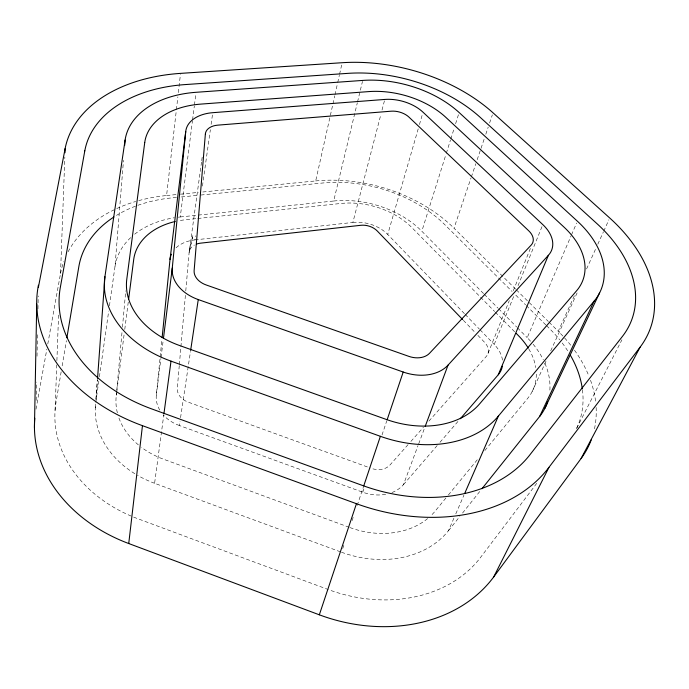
<?xml version="1.0" encoding="UTF-8"?>
<svg xmlns="http://www.w3.org/2000/svg" width="689" height="689" viewBox="0 0 689 689"><rect width="100%" height="100%" fill="white"/><g stroke="black" fill="none" stroke-linecap="round" stroke-linejoin="round"><path stroke-width="0.52" stroke-dasharray="3.44 2.58" d="M36.164 400.361L36.526 382.059M37.025 356.23L37.447 334.708M37.955 308.879L38.205 295.969M55.077 410.222L56.739 364.886M56.894 360.631L58.574 314.83M47.782 344L60.529 273.559L64.835 157.066M95.289 407.836L95.607 403.547M95.917 399.258L97.313 379.958M96.029 399.25L97.476 379.381M109.448 305.761L114.994 266.54L123.486 160.322M179.269 365.618L177.306 388.122A17.208 13.375 7.9 0 0 188.149 402.118L370.182 467.952M179.355 364.61L180.828 347.704M180.914 346.722L185.419 295.047M185.772 290.947L189.139 252.295L201.567 161.708M117.363 412.823A75.971 59.633 7.7 0 1 116.32 395.253L116.699 391.102M116.794 390.069L122.074 331.478M122.461 327.206L125.742 290.861M159.779 410.093A36.784 28.774 7.8 0 1 156.317 395.185L161.924 339.608M138.756 200.62A138.377 100.344 8.3 0 1 166.583 195.538L176.272 110.791M176.393 109.723L177.865 96.891M178.356 92.619L180.432 74.446M156.317 395.185L160.925 358.478M161.054 357.419L163.19 340.4M178.279 217.19A86.332 61.915 8.4 0 1 180.26 216.966L192.429 120.945M192.558 119.886L194.307 106.097M194.444 105.029L195.917 93.359M116.32 395.253L116.587 393.186M116.725 392.153L124.106 334.509M124.761 329.402L128.378 301.179M340.495 551.846L154.594 483.299L163.818 414.683M201.713 160.64L202.445 155.309M176.083 247.79A33.425 23.719 8.6 0 1 194.901 239.901L195.469 235.827M202.454 186.073L210.36 129.704M211.11 124.382L212.6 113.745M95.814 402.23L98.811 381.026M99.414 376.788L108.698 311.066M385.694 494.314A37.275 29.567 20.1 0 1 362.758 492.213L179.381 425.526L180.053 421.074M180.552 417.706L190.474 351.528M61.157 371.819L56.033 402.298A133.64 105.985 7.5 0 0 138.015 518.8L328.205 589.526M62.156 365.859L66.402 340.642M35.992 409.197L46.835 349.263M189.458 250.675L192.937 235.164L189.139 252.295A15.632 11.015 8.6 0 1 194.401 245.051M202.79 191.99L315.7 180.931L332.503 105.839M332.951 103.841L334.751 95.797M334.983 94.789L337.257 84.601M337.722 82.542L339.341 75.299M339.574 74.257L341.951 63.638M180.26 216.966L333.674 201.016L357.324 102.799M357.548 101.877L362.483 81.371M194.901 239.901L352.871 222.444L380.802 114.77M382.033 110.007L384.531 100.396M464.438 313.65L387.726 234.432L418.257 128.697M419.446 124.571L422.719 113.229M483.549 293.557L421.823 231.22L445.99 154.319M446.308 153.302L450.477 140.048M450.795 139.032L454.318 127.818M455.601 123.736L458.486 114.563M342.726 548.565L344.259 544.009M352.096 520.634L353.457 516.569M357.203 505.399L363.344 487.106M362.758 492.213L364.352 487.476M382.025 434.966L386.805 420.755M515.639 289.139L454.008 228.18L470.983 178.029M471.328 177.013L475.806 163.767M477.184 159.693L484.427 138.3M485.805 134.226L488.217 127.095M489.595 123.012L492.351 114.865M391.972 492.549A37.275 29.567 20.1 0 0 403.461 484.651L417.99 445.697M418.697 443.802L424.829 427.352M488.062 353.345L509.3 300.628M513.305 290.698L530.961 247.006M502.479 360.097A34.217 24.597 21.4 0 0 494.228 344.422L514.485 294.461M518.059 285.642L542.045 226.509M530.573 341.219A88.373 64.18 21.5 0 0 527.206 337.653L571.121 235.759M571.508 234.854L576.607 223.029M341.503 552.216A96.184 77.039 20.3 0 0 448.487 530.668L454.292 517.344M455.808 513.856L463.947 495.158M570.699 345.18A141.633 103.979 21.8 0 0 558.236 331.28L574.815 294.814M586.563 268.977L596.14 247.894M597.802 244.233L603.306 232.124M603.71 231.246L608.921 219.774M532.08 391.748L546.299 360.554M550.718 350.847L577.537 291.998M576.633 428.369L621.943 339.763M536.731 483.351L480.586 557.384A135.414 108.879 20.4 0 1 329.127 589.87M448.487 530.668L459.873 516.405M462.552 513.047L479.966 491.231M445.878 498.052L435.224 511.04A76.987 61.278 20.1 0 1 430.634 515.949M448.358 495.029L477.787 459.167M484.867 450.537L527.757 398.276A70.7 50.986 21.4 0 0 536.283 372.947M403.461 484.651L437.162 445.576M439.97 442.321L458.228 421.16M408.069 444.62L390.069 464.903A17.44 13.754 20 0 1 371.156 468.305M410.894 441.434L423.434 427.292M428.92 421.117L486.331 356.394A16.002 11.42 21.3 0 0 484.548 342.287L477.425 334.897M195.745 218.689L185.642 219.748A69.055 49.177 8.5 0 0 178.029 220.893M197.76 218.482L341.055 203.453A65.851 45.259 15.1 0 1 412.048 227.775L494.607 311.471M176.487 197.433L171.587 197.915A121.565 87.529 8.4 0 0 116.493 215.381M181.388 196.951L198.906 195.22M200.843 195.03L322.59 183.016A115.959 80.604 15.2 0 1 444.93 224.803L512.091 291.456M166.583 195.538L176.169 194.599M180.423 194.177L198.535 192.403M349.151 527.274L163.603 459.244A75.971 59.633 7.7 0 1 141.426 447.299M516.397 289.888L548.349 321.496M549.107 322.245L558.236 331.28M515.803 295.142L525.561 304.822M526.31 305.572L545.843 324.958M546.532 325.647L550.011 329.092A124.433 90.715 21.6 0 1 559.683 339.763M484.298 294.315L497.854 308M498.603 308.758L516.672 327.008M517.422 327.766L527.206 337.653M495.296 312.169L514.778 331.917M465.178 314.425L479.329 329.041M480.078 329.807L494.228 344.422M463.361 320.307L475.307 332.701M60.529 273.559A138.377 100.344 8.3 0 1 63.732 261.648M68.108 251.795A138.377 100.344 8.3 0 1 135.681 201.498M574.48 350.201A141.633 103.979 21.8 0 1 589.061 376.444M590.516 380.259A141.633 103.979 21.8 0 1 595.727 402.583M596.123 407.423A141.633 103.979 21.8 0 1 593.961 431.099M315.7 180.931A132.021 92.464 15.2 0 1 454.008 228.18M582.438 389.733A124.433 90.715 21.6 0 1 575.746 430.169M562.233 343.01A124.433 90.715 21.6 0 1 568.675 352.372M114.994 266.54A86.332 61.915 8.4 0 1 131.151 237.188M134.674 234.191A86.332 61.915 8.4 0 1 174.351 217.741M154.594 483.299A94.918 74.989 7.6 0 1 137.507 475.315M134.803 473.696A94.918 74.989 7.6 0 1 95.582 404.09M533.14 344.216A88.373 64.18 21.5 0 1 543.302 359.796M544.93 363.301A88.373 64.18 21.5 0 1 549.831 390.611M333.674 201.016A82.353 57.015 15.1 0 1 421.823 231.22M138.386 444.887A75.971 59.633 7.7 0 1 118.465 416.647M427.628 518.584A76.987 61.278 20.1 0 1 350.133 527.636M528.747 348.875A70.7 50.986 21.4 0 1 535.758 367.564M179.381 425.526A36.784 28.774 7.8 0 1 163.396 415.028M352.871 222.444A31.875 21.824 15.1 0 1 387.726 234.432"/><path stroke-width="1.03" d="M34.45 427.68L36.732 304.09M38.377 287.356L65.154 148.471A152.054 100.327 9.2 0 1 180.552 73.379L342.157 62.716A144.466 91.68 15 0 1 493.04 112.832L609.731 218A155.947 104.375 20.5 0 1 640.072 347.204L581.077 458.529L493.729 576.9A154.043 124.657 20.5 0 1 319.326 614.812L128.74 543.535A152.045 121.367 7.3 0 1 34.786 418.266M64.99 152.769L65.154 148.471M97.554 378.313L104.926 276.694L125.105 140.048A94.936 61.734 9.3 0 1 196.055 92.3L362.707 80.424A90.173 56.369 15 0 1 459.124 112.522L577.391 221.195A97.373 64.241 20.3 0 1 594.133 301.136L539.582 416.561L481.973 488.716M124.683 145.388L125.105 140.048M163.457 338.273L172.267 268.073L185.737 131.53A36.784 23.581 9.4 0 1 212.755 112.686L384.781 99.44A34.924 21.523 14.9 0 1 423.02 112.204L542.811 224.614A37.74 24.554 20.1 0 1 548.401 255.292L498.259 374.764L460.338 418.723M162.139 337.472L170.019 259.452L185.737 131.53M128.74 543.535L142.459 425.673A168.719 123.805 8.6 0 1 38.412 285.203M128.636 299.129L133.718 259.46A69.055 49.177 8.5 0 1 175.187 221.505M163.948 413.667L171.01 361.148A105.417 76.298 8.8 0 1 104.926 276.694M190.629 350.468L198.26 299.569A40.892 29.205 9 0 1 172.267 268.073M66.876 337.791L78.856 266.557A121.565 87.529 8.4 0 1 113.918 216.992M319.326 614.812L356.446 503.702A171.191 127.551 19.2 0 0 548.935 467.375L640.072 347.204M363.68 486.089L380.38 436.309A106.976 78.615 19 0 0 498.362 416.113L594.133 301.136M387.149 419.739L403.203 372.034A41.495 30.109 18.8 0 0 448.048 365.118L548.401 255.292M425.199 426.37L448.048 365.118M464.739 493.341L498.362 416.113M544.921 408.25L599.619 292.825M493.729 576.9L548.935 467.375M198.26 299.569L403.203 372.034M171.01 361.148L380.38 436.309M142.459 425.673L356.446 503.702M516.182 333.347L518.292 335.483A70.7 50.986 21.4 0 1 528.256 348.066M462.663 319.584L377.202 230.936A14.9 10.128 15.1 0 0 360.786 225.294L200.706 243.139A15.632 11.015 8.6 0 0 196.382 244.147M591.214 439.952A141.633 103.979 21.8 0 1 581.077 458.529M570.251 355.016A124.433 90.715 21.6 0 1 582.308 388.777M547.617 401.739A88.373 64.18 21.5 0 1 539.582 416.561M502.367 366.221A34.217 24.597 21.4 0 1 498.259 374.764M170.019 259.452A33.425 23.719 8.6 0 1 171.415 254.224M205.365 133.993L194.134 270.519A18.982 13.556 9 0 0 206.244 284.988L408.853 356.368A19.266 13.969 18.8 0 0 429.54 353.268L531.185 245.077A17.518 11.394 20.1 0 0 528.756 230.832L409.033 117.182A16.217 9.99 14.9 0 0 391.137 111.196L217.836 125.14A17.079 10.946 9.4 0 0 205.365 133.993M144.742 142.485L126.802 279.105A83.705 60.546 8.8 0 0 179.51 345.49L386.443 419.489A84.936 62.389 18.9 0 0 479.544 403.969L576.659 290.689A77.323 50.995 20.3 0 0 564.067 227.172L445.835 117.354A71.613 44.751 15 0 0 368.658 91.603L200.8 104.108A75.394 48.997 9.3 0 0 144.742 142.485M84.799 150.874L60.296 287.589A147.127 107.863 8.7 0 0 151.511 408.844L362.965 485.633A149.272 111.11 19.1 0 0 529.807 454.929L622.348 336.508A136 90.957 20.4 0 0 597.079 223.761L480.388 117.509A126.018 79.915 15 0 0 347.73 73.37L184.996 84.592A132.624 87.443 9.2 0 0 84.799 150.874"/></g></svg>
